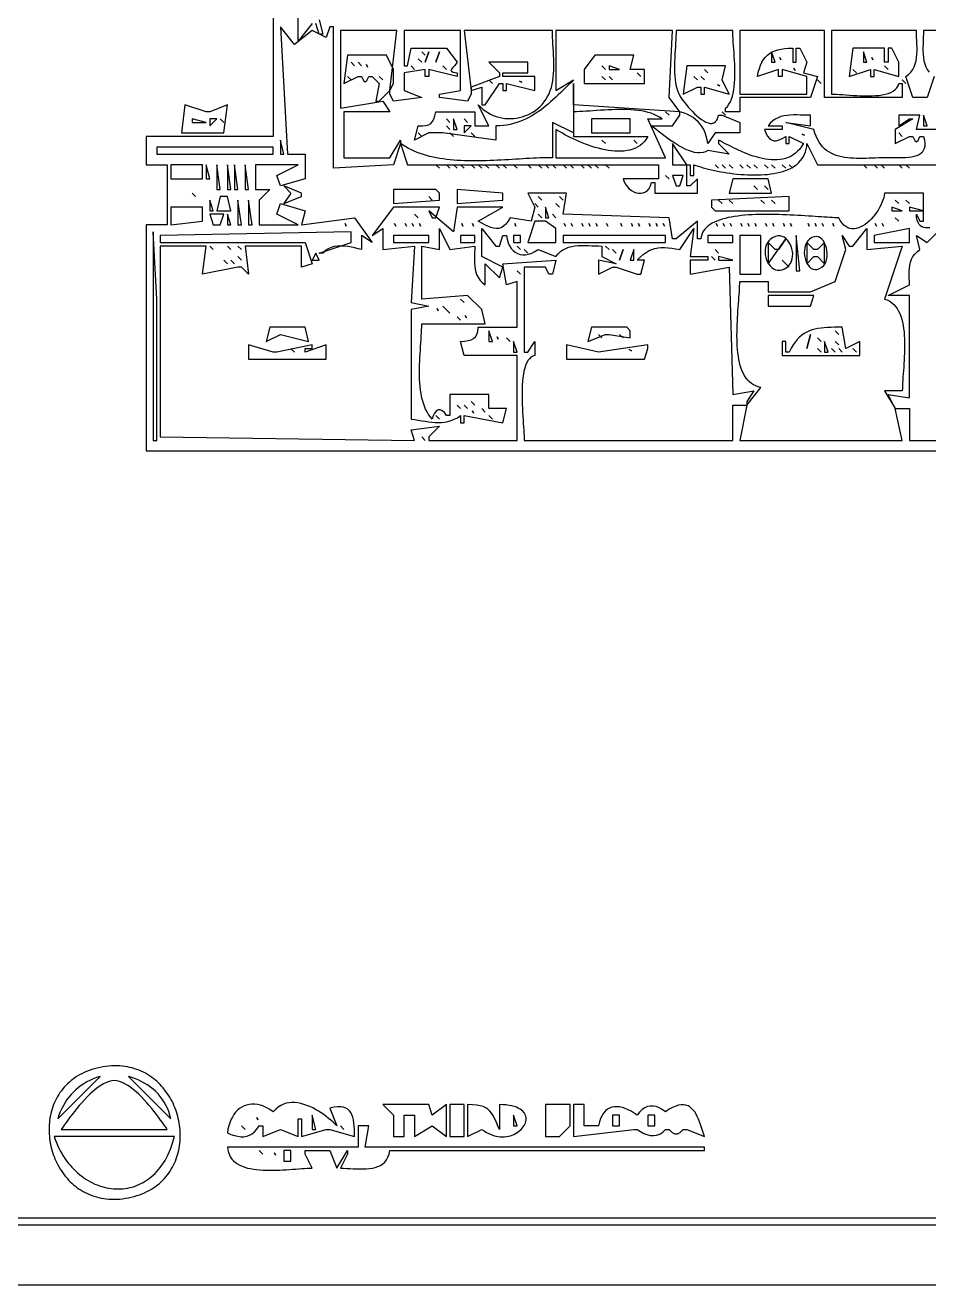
# Model space of a CAD drawing. Extents: x 0 to 1224, y 0 to 792.
# Drawn here: x 247.8 to 503.5, y 0 to 356.5 of the extents above; entities that cross this region are included whole.
import ezdxf

# ---------------------------------------------------------------- set-up
doc = ezdxf.new("R2010")
doc.units = 0
for name, color, linetype in [('C253', 253, 'CONTINUOUS'), ('C43', 43, 'CONTINUOUS'), ('C7', 7, 'CONTINUOUS')]:
    doc.layers.add(name, color=color, linetype=linetype)

msp = doc.modelspace()

# ---------------------------------------------------------------- linework, layer by layer
at = {"layer": 'C253'}
for points in [[(305, 43), (306.0245, 42.584), (307.0009, 42.2564), (307.9316, 42.0275), (308.8187, 41.9077), (309.6646, 41.9075), (310.4714, 42.0372), (311.2415, 42.3073), (311.9772, 42.7282), (312.6806, 43.3103), (313.3541, 44.0641), (314, 45), (315, 45), (315, 42), (320, 44), (325, 42), (325, 47), (326, 47), (326, 42), (333, 44), (334, 44), (341, 42), (340.99, 43.0209), (340.9618, 44.004), (340.9071, 44.9425), (340.8175, 45.8295), (340.6849, 46.6584), (340.5008, 47.4223), (340.2569, 48.1145), (339.9449, 48.7282), (339.5565, 49.2567), (339.0834, 49.6931), (338.5173, 50.0307), (337.8498, 50.2628), (337.0726, 50.3825), (336.1775, 50.3831), (335.156, 50.2579), (334, 50), (336, 45), (335.4816, 45.5044), (334.9163, 46.0258), (334.3078, 46.5579), (333.6597, 47.0944), (332.9757, 47.629), (332.2594, 48.1552), (331.5145, 48.6668), (330.7446, 49.1575), (329.9533, 49.6209), (329.1443, 50.0508), (328.3212, 50.4407), (327.4877, 50.7844), (326.6475, 51.0755), (325.8041, 51.3078), (324.9612, 51.4748), (324.1225, 51.5703), (323.2916, 51.5879), (322.4721, 51.5214), (321.6678, 51.3643), (320.8821, 51.1104), (320.1189, 50.7534), (319.3817, 50.2868), (318.6742, 49.7044), (318, 49), (317.0573, 49.6124), (316.1349, 50.118), (315.2347, 50.5193), (314.3585, 50.8191), (313.5082, 51.02), (312.6859, 51.1248), (311.8934, 51.1362), (311.1325, 51.0569), (310.4054, 50.8895), (309.7137, 50.6369), (309.0596, 50.3016), (308.4448, 49.8864), (307.8713, 49.394), (307.341, 48.8272), (306.8559, 48.1885), (306.4178, 47.4807), (306.0286, 46.7065), (305.6903, 45.8686), (305.4049, 44.9698), (305.1741, 44.0127), (305, 43)], [(349, 51), (352, 48), (352, 42), (355, 42), (355, 48), (358, 48), (358, 42), (363, 45), (367, 42), (367, 51), (363, 48), (362, 51), (349, 51)], [(368, 51), (368, 42), (372, 42), (372, 51), (368, 51)], [(373, 51), (373, 42), (377, 44), (377.6618, 43.5319), (378.3236, 43.128), (378.9835, 42.7858), (379.6396, 42.5028), (380.2903, 42.2765), (380.9336, 42.1044), (381.5678, 41.9839), (382.1911, 41.9127), (382.8015, 41.8881), (383.3973, 41.9077), (383.9768, 41.9689), (384.5379, 42.0693), (385.0791, 42.2065), (385.5984, 42.3777), (386.094, 42.5807), (386.5641, 42.8128), (387.0069, 43.0716), (387.4205, 43.3546), (387.8032, 43.6592), (388.1532, 43.983), (388.4685, 44.3234), (388.7475, 44.678), (388.9882, 45.0443), (389.189, 45.4197), (389.3478, 45.8018), (389.4631, 46.1881), (389.5328, 46.576), (389.5552, 46.9631), (389.5286, 47.3468), (389.451, 47.7246), (389.3206, 48.0941), (389.1357, 48.4528), (388.8944, 48.7981), (388.595, 49.1276), (388.2355, 49.4387), (387.8142, 49.7289), (387.3292, 49.9958), (386.7788, 50.2369), (386.1611, 50.4495), (385.4743, 50.6313), (384.7166, 50.7798), (383.8862, 50.8924), (382.9813, 50.9666), (382, 51), (382, 44), (381.4926, 45.1552), (381.0373, 46.1869), (380.6114, 47.1007), (380.1924, 47.9022), (379.7577, 48.5972), (379.2846, 49.1912), (378.7505, 49.69), (378.1329, 50.0992), (377.4091, 50.4246), (376.5565, 50.6716), (375.5525, 50.8461), (374.3745, 50.9536), (373, 51)], [(395, 51), (395, 42), (399, 42), (402, 45), (402, 51), (395, 51)], [(403, 51), (403, 42), (420, 44), (421, 44), (421.9027, 43.3757), (422.8181, 42.8683), (423.7392, 42.4947), (424.6592, 42.2715), (425.571, 42.2156), (426.468, 42.3438), (427.343, 42.6727), (428.1893, 43.2191), (429, 44), (430, 44), (430.864, 43.1298), (431.632, 42.6947), (432.3679, 42.6947), (433.1359, 43.1298), (434, 44), (435, 44), (440, 42), (439.7355, 42.8541), (439.47, 43.7047), (439.1997, 44.5442), (438.9204, 45.3649), (438.6284, 46.1591), (438.3196, 46.9191), (437.9902, 47.6372), (437.6361, 48.3058), (437.2534, 48.9172), (436.8383, 49.4638), (436.3867, 49.9378), (435.8948, 50.3315), (435.3585, 50.6374), (434.7739, 50.8478), (434.1372, 50.9549), (433.4443, 50.9511), (432.6914, 50.8287), (431.8744, 50.5801), (430.9894, 50.1975), (430.0326, 49.6734), (429, 49), (428.0911, 49.6211), (427.2005, 50.0985), (426.3302, 50.426), (425.4826, 50.5974), (424.6599, 50.6064), (423.8644, 50.447), (423.0984, 50.1128), (422.3642, 49.5977), (421.6639, 48.8955), (421, 48), (420.133, 48.5891), (419.2751, 49.1031), (418.4297, 49.5379), (417.6008, 49.8894), (416.7919, 50.1535), (416.0068, 50.3259), (415.2491, 50.4027), (414.5227, 50.3796), (413.8312, 50.2526), (413.1782, 50.0175), (412.5676, 49.6702), (412.003, 49.2067), (411.4881, 48.6227), (411.0266, 47.9141), (410.6223, 47.0769), (410.2789, 46.1069), (410, 45), (406, 45), (406, 51), (403, 51)]]:
    msp.add_lwpolyline(points, dxfattribs=at)
at = {"layer": 'C43'}
msp.add_lwpolyline([(269, 61.520832), (268.1783, 61.3383), (267.3824, 61.1306), (266.612, 60.8983), (265.867, 60.6422), (265.1473, 60.3629), (264.4526, 60.0612), (263.7829, 59.7377), (263.138, 59.3932), (262.5178, 59.0282), (261.922, 58.6436), (261.3506, 58.24), (260.8034, 57.8181), (260.2803, 57.3786), (259.781, 56.9222), (259.3056, 56.4496), (258.8537, 55.9614), (258.4253, 55.4585), (258.0201, 54.9414), (257.6382, 54.4109), (257.2792, 53.8676), (256.9432, 53.3123), (256.6298, 52.7456), (256.339, 52.1683), (256.0706, 51.581), (255.8245, 50.9844), (255.6005, 50.3793), (255.3984, 49.7663), (255.2182, 49.1461), (255.0596, 48.5194), (254.9226, 47.8869), (254.8069, 47.2493), (254.7125, 46.6073), (254.6391, 45.9615), (254.5867, 45.3128), (254.555, 44.6617), (254.544, 44.009), (254.5535, 43.3553), (254.5832, 42.7014), (254.6332, 42.048), (254.7032, 41.3956), (254.793, 40.7452), (254.9026, 40.0972), (255.0318, 39.4525), (255.1804, 38.8117), (255.3484, 38.1755), (255.5354, 37.5446), (255.7414, 36.9198), (255.9663, 36.3016), (256.2099, 35.6908), (256.472, 35.0881), (256.7525, 34.4942), (257.0512, 33.9097), (257.3681, 33.3354), (257.7028, 32.772), (258.0554, 32.2201), (258.4256, 31.6805), (258.8134, 31.1538), (259.2184, 30.6408), (259.6407, 30.1421), (260.0801, 29.6584), (260.5363, 29.1904), (261.0093, 28.7389), (261.4989, 28.3044), (262.0049, 27.8878), (262.5273, 27.4897), (263.0658, 27.1107), (263.6203, 26.7517), (264.1907, 26.4132), (264.7768, 26.096), (265.3785, 25.8007), (265.9955, 25.5282), (266.6279, 25.2789), (267.2753, 25.0538), (267.9377, 24.8533), (268.615, 24.6784), (269.3069, 24.5295), (270.0133, 24.4075), (270.7341, 24.313), (271.4691, 24.2467), (272.2182, 24.2093), (272.9812, 24.2015), (273.758, 24.2241), (274.5484, 24.2776), (275.3523, 24.3628), (276.1695, 24.4804), (277, 24.6311), (277.8223, 24.8107), (278.6193, 25.0152), (279.3911, 25.2438), (280.1379, 25.4959), (280.8597, 25.7707), (281.5567, 26.0676), (282.2291, 26.386), (282.8771, 26.7251), (283.5006, 27.0843), (284.1, 27.4628), (284.6754, 27.8601), (285.2268, 28.2755), (285.7544, 28.7082), (286.2585, 29.1577), (286.739, 29.6231), (287.1962, 30.1039), (287.6303, 30.5994), (288.0413, 31.1089), (288.4293, 31.6317), (288.7947, 32.1672), (289.1374, 32.7147), (289.4577, 33.2734), (289.7556, 33.8428), (290.0314, 34.4222), (290.2851, 35.0108), (290.5169, 35.608), (290.727, 36.2132), (290.9155, 36.8256), (291.0826, 37.4446), (291.2283, 38.0695), (291.3529, 38.6996), (291.4564, 39.3343), (291.539, 39.9729), (291.601, 40.6147), (291.6423, 41.259), (291.6632, 41.9052), (291.6638, 42.5525), (291.6442, 43.2004), (291.6046, 43.8481), (291.5452, 44.495), (291.466, 45.1404), (291.3673, 45.7835), (291.2491, 46.4238), (291.1116, 47.0606), (290.955, 47.6931), (290.7794, 48.3208), (290.5849, 48.9429), (290.3717, 49.5588), (290.1399, 50.1677), (289.8898, 50.7691), (289.6213, 51.3622), (289.3347, 51.9464), (289.0301, 52.5209), (288.7077, 53.0852), (288.3675, 53.6385), (288.0098, 54.1802), (287.6347, 54.7096), (287.2423, 55.226), (286.8328, 55.7287), (286.4063, 56.2171), (285.963, 56.6905), (285.503, 57.1482), (285.0264, 57.5895), (284.5335, 58.0138), (284.0242, 58.4205), (283.4989, 58.8087), (282.9576, 59.1779), (282.4005, 59.5273), (281.8276, 59.8564), (281.2393, 60.1643), (280.6355, 60.4505), (280.0165, 60.7143), (279.3824, 60.955), (278.7334, 61.1719), (278.0695, 61.3643), (277.391, 61.5316), (276.6979, 61.6732), (275.9904, 61.7882), (275.2687, 61.8761), (274.533, 61.9361), (273.7832, 61.9677), (273.0197, 61.9701), (272.2425, 61.9426), (271.4518, 61.8846), (270.6477, 61.7954), (269.8303, 61.6744), (269, 61.5208)], dxfattribs=at)
at = {"layer": 'C7'}
for points in [[(0, 792), (0, 0), (1224, 0), (1224, 792), (0, 792)], [(35, 775), (35, 17), (1207, 17), (1207, 775), (35, 775)], [(37, 773), (37, 19), (1205, 19), (1205, 773), (37, 773)], [(318, 359), (318, 325), (282, 325), (282, 317), (288, 317), (288, 300), (282, 300), (282, 236), (572, 236)], [(329, 357), (325, 352), (325, 359)], [(331, 358), (332, 354), (331, 354), (330, 357)], [(320, 356), (322, 320), (327, 320), (327, 313), (320, 311), (319, 314), (325, 317), (313, 317), (313, 310), (317, 310), (314, 307), (314, 300), (325, 300), (319, 303), (320, 306), (327, 304), (326, 300), (341, 302), (346, 295), (343, 297), (343, 293), (342.0605, 293.2243), (341.0932, 293.4473), (340.1077, 293.6526), (339.1136, 293.8238), (338.1204, 293.9445), (337.1378, 293.9983), (336.1753, 293.9689), (335.2425, 293.8398), (334.349, 293.5948), (333.5043, 293.2174), (332.7181, 292.6912), (332, 292), (331, 292), (340, 295), (340, 298), (286, 297), (286, 295), (327, 295), (329, 289), (326, 288), (326, 294), (310, 294), (311, 286), (309, 288), (308, 288), (298, 286), (299, 294), (286, 294), (286, 240), (358, 239), (357, 242), (365, 243), (362, 240), (362, 239), (387, 239), (387, 263), (372, 263), (371, 267), (372.1485, 267.1052), (373.139, 267.2509), (373.9756, 267.4733), (374.6627, 267.8084), (375.2044, 268.2925), (375.605, 268.9616), (375.8688, 269.8521), (376, 271), (387, 271), (387, 284), (384, 283), (383, 289), (398, 290), (397, 286), (396, 286), (395, 288), (390, 288), (389, 288), (389, 264), (390, 264), (392, 267), (392, 263), (391.4271, 262.809), (390.9146, 262.5002), (390.4595, 262.0814), (390.0587, 261.5606), (389.7094, 260.9457), (389.4084, 260.2446), (389.1529, 259.4651), (388.9399, 258.6153), (388.7663, 257.7029), (388.6292, 256.7359), (388.5256, 255.7222), (388.4525, 254.6697), (388.4069, 253.5862), (388.3859, 252.4798), (388.3865, 251.3583), (388.4057, 250.2296), (388.4404, 249.1015), (388.4878, 247.9821), (388.5449, 246.8792), (388.6086, 245.8007), (388.6759, 244.7545), (388.744, 243.7486), (388.8098, 242.7907), (388.8703, 241.8889), (388.9225, 241.051), (388.9636, 240.285), (388.9904, 239.5986), (389, 239), (448, 239), (448, 249), (452, 249), (450, 239), (496, 239), (494, 248), (498, 248), (498, 239), (570, 239)], [(505, 342), (503, 336), (499, 336), (497, 342), (497.7741, 342.5858), (498.4148, 343.2432), (498.934, 343.9648), (499.3435, 344.7435), (499.6551, 345.5719), (499.8808, 346.4429), (500.0323, 347.3492), (500.1216, 348.2835), (500.1605, 349.2385), (500.1609, 350.2072), (500.1346, 351.1821), (500.0935, 352.1561), (500.0494, 353.1219), (500.0143, 354.0723), (500, 355), (476, 355), (476, 337), (476.6584, 336.9874), (477.4028, 336.9529), (478.2229, 336.9015), (479.1088, 336.8382), (480.0503, 336.768), (481.0373, 336.6959), (482.0598, 336.6267), (483.1075, 336.5657), (484.1705, 336.5176), (485.2387, 336.4874), (486.3019, 336.4803), (487.3501, 336.5011), (488.3731, 336.5549), (489.3609, 336.6465), (490.3034, 336.7811), (491.1904, 336.9635), (492.0119, 337.1989), (492.7578, 337.492), (493.418, 337.848), (493.9825, 338.2718), (494.441, 338.7684), (494.7835, 339.3428), (495, 340), (496, 340), (496, 336), (474, 336), (474, 355), (450, 355), (450, 337), (469, 337), (469, 342), (462, 344), (462, 342), (461, 342), (461, 344), (455, 342), (455.248, 343.182), (455.5428, 344.2495), (455.8876, 345.2076), (456.2852, 346.0613), (456.7386, 346.8156), (457.2509, 347.4755), (457.8249, 348.0462), (458.4637, 348.5326), (459.1703, 348.9397), (459.9477, 349.2726), (460.7987, 349.5363), (461.7265, 349.7359), (462.734, 349.8763), (463.8241, 349.9627), (465, 350), (465, 346), (466, 346), (466, 350), (467, 350), (469, 346), (468, 343), (472, 342), (470, 336), (450, 336), (450, 332), (446, 332), (446, 333), (446.5099, 333.5203), (446.9539, 334.1258), (447.3358, 334.8094), (447.6598, 335.5643), (447.9295, 336.3836), (448.1491, 337.2603), (448.3224, 338.1876), (448.4534, 339.1586), (448.546, 340.1663), (448.6041, 341.2039), (448.6316, 342.2645), (448.6326, 343.3411), (448.6108, 344.4268), (448.5703, 345.5148), (448.5151, 346.5982), (448.4489, 347.67), (448.3758, 348.7233), (448.2997, 349.7513), (448.2245, 350.747), (448.1541, 351.7035), (448.0926, 352.614), (448.0437, 353.4715), (448.0116, 354.2691), (448, 355), (432, 355), (431.9878, 354.1675), (431.9545, 353.2865), (431.905, 352.363), (431.8443, 351.4031), (431.7771, 350.4127), (431.7084, 349.3979), (431.6432, 348.3648), (431.5862, 347.3192), (431.5425, 346.2673), (431.5168, 345.2151), (431.5141, 344.1686), (431.5394, 343.1338), (431.5974, 342.1167), (431.6931, 341.1234), (431.8314, 340.1599), (432.0172, 339.2322), (432.2554, 338.3463), (432.5509, 337.5083), (432.9085, 336.7242), (433.3333, 336), (433.6291, 335.5723), (433.9944, 335.077), (434.4215, 334.5278), (434.9028, 333.9383), (435.4307, 333.3221), (435.9975, 332.6931), (436.5957, 332.0647), (437.2177, 331.4508), (437.8558, 330.8649), (438.5024, 330.3208), (439.1499, 329.8321), (439.7907, 329.4124), (440.4172, 329.0756), (441.0217, 328.8351), (441.5967, 328.7047), (442.1346, 328.6981), (442.6277, 328.8289), (443.0683, 329.1109), (443.449, 329.5575), (443.7621, 330.1827), (444, 331), (445, 331), (450, 329), (450, 326), (443, 326), (441, 323), (440.7944, 324.0949), (440.5267, 325.1151), (440.195, 326.0626), (439.7978, 326.9394), (439.3334, 327.7478), (438.8001, 328.4898), (438.1963, 329.1674), (437.5204, 329.7829), (436.7706, 330.3382), (435.9453, 330.8354), (435.0429, 331.2767), (434.0616, 331.6642), (433, 332), (430, 336), (431, 355), (398, 355), (398, 338), (403, 341), (402.2611, 340.2887), (401.5293, 339.578), (400.8028, 338.8701), (400.0803, 338.1669), (399.3601, 337.4705), (398.6407, 336.7829), (397.9206, 336.1061), (397.1982, 335.4423), (396.472, 334.7934), (395.7405, 334.1616), (395.0022, 333.5487), (394.2554, 332.957), (393.4987, 332.3883), (392.7305, 331.8449), (391.9493, 331.3286), (391.1535, 330.8416), (390.3416, 330.386), (389.5121, 329.9636), (388.6635, 329.5766), (387.7941, 329.2271), (386.9026, 328.917), (385.9872, 328.6485), (385.0465, 328.4235), (384.079, 328.2441), (383.0831, 328.1123), (382.0572, 328.0303), (381, 328), (381, 324), (366, 326), (365, 326), (363, 326), (362, 326), (358, 324), (359, 328), (360.1786, 327.9925), (361.1498, 328.088), (361.9381, 328.3075), (362.5682, 328.672), (363.0648, 329.2025), (363.4525, 329.92), (363.756, 330.8455), (364, 332), (375, 332), (375, 328), (379, 328), (376, 334), (376.6304, 333.3505), (377.2956, 332.7605), (377.9923, 332.2296), (378.7172, 331.7574), (379.4669, 331.3436), (380.2383, 330.9878), (381.0281, 330.6897), (381.8329, 330.4489), (382.6494, 330.265), (383.4745, 330.1377), (384.3047, 330.0667), (385.1369, 330.0516), (385.9677, 330.0919), (386.7939, 330.1875), (387.6122, 330.3379), (388.4192, 330.5427), (389.2117, 330.8016), (389.9865, 331.1143), (390.7402, 331.4804), (391.4696, 331.8996), (392.1713, 332.3714), (392.8421, 332.8955), (393.4787, 333.4717), (394.0779, 334.0994), (394.6363, 334.7784), (395.1506, 335.5083), (395.6176, 336.2888), (396.034, 337.1194), (396.3966, 338), (396.6853, 338.8843), (396.9167, 339.8064), (397.0958, 340.7615), (397.2277, 341.745), (397.3177, 342.7522), (397.3709, 343.7786), (397.3924, 344.8194), (397.3874, 345.8699), (397.3611, 346.9257), (397.3185, 347.982), (397.2649, 349.0341), (397.2054, 350.0774), (397.1452, 351.1074), (397.0894, 352.1192), (397.0431, 353.1084), (397.0116, 354.0702), (397, 355), (372, 355), (374, 338), (374, 337), (373, 335), (365, 336), (365, 337), (371, 338), (371, 355), (355, 355), (355, 345), (356, 345), (357, 350), (367, 350), (370, 346), (369.3982, 345.1373), (368.845, 344.5017), (368.4316, 344.0437), (368.2492, 343.714), (368.389, 343.4631), (368.9422, 343.2415), (370, 343), (370, 342), (362, 344), (362, 342), (361, 342), (361, 344), (355, 343), (355, 338), (360, 336), (352, 335), (351, 337), (351, 338), (353, 355), (337, 355), (337, 333), (349, 335), (351, 332), (338, 332), (338, 319), (351, 319), (354, 324), (354, 323), (352, 317), (335, 316), (335, 356), (334, 356), (333, 353), (329, 355), (324, 351), (320, 356)], [(526, 355), (502, 355), (501.9856, 354.0723), (501.9505, 353.1219), (501.9064, 352.1561), (501.8653, 351.1821), (501.839, 350.2072), (501.8394, 349.2385), (501.8783, 348.2834), (501.9676, 347.3492), (502.1191, 346.4429), (502.3448, 345.5719), (502.6564, 344.7435), (503.0659, 343.9648), (503.585, 343.2432)], [(482, 350), (481, 342), (487, 344), (487, 342), (488, 342), (488, 344), (495, 342), (495, 346), (493, 350), (492, 350), (492, 346), (491, 346), (491, 350), (482, 350)], [(339, 348), (338, 340), (342, 342), (343, 342), (343.5339, 340.8485), (344, 340.4647), (344.466, 340.8485), (345, 342), (346, 342), (348, 340), (347, 335), (348, 335), (351, 338), (352, 340), (352, 344), (350, 348), (339, 348)], [(340, 346), (341, 345), (340, 346)], [(342, 346), (343, 345), (342, 346)], [(359, 347), (360, 346), (359, 347)], [(360, 349), (361, 348), (360, 349)], [(362, 349), (361, 346), (362, 349)], [(365, 349), (364, 346), (365, 349)], [(379, 346), (382, 343), (382, 342), (374, 339), (374, 338), (377, 339), (377, 334), (378, 334), (382, 340), (383, 340), (383, 338), (384, 338), (384, 340), (392, 338), (392, 342), (383, 342), (383, 343), (390, 343), (390, 346), (379, 346)], [(409, 348), (406, 344), (406, 340), (423, 340), (423, 344), (419, 344), (420, 348), (409, 348)], [(459, 349), (459, 346), (460, 346), (459, 349)], [(461.333344, 347.333344), (461.666656, 346.666656), (461.333344, 347.333344)], [(485, 349), (485, 346), (486, 346), (485, 349)], [(487.333344, 347.333344), (487.666656, 346.666656), (487.333344, 347.333344)], [(344.333344, 345.333344), (344.666656, 344.666656), (344.333344, 345.333344)], [(357, 345), (358, 344), (357, 345)], [(366, 345), (367, 344), (366, 345)], [(411, 345), (412, 344), (411, 345)], [(413, 345), (413, 344), (416, 344), (413, 345)], [(421, 343), (422, 342), (421, 343)], [(435, 345), (434, 337), (438, 339), (439, 339), (439, 337), (440, 337), (440, 339), (447, 337), (445, 341), (446, 345), (435, 345)], [(440, 344), (441, 343), (440, 344)], [(465.333344, 344.333344), (465.666656, 343.666656), (465.333344, 344.333344)], [(482, 344), (483, 343), (482, 344)], [(491, 345), (492, 344), (491, 345)], [(339, 342), (340, 341), (339, 342)], [(348, 342), (349, 341), (348, 342)], [(403, 340), (403, 326), (397, 329), (397, 319), (396.127, 318.9945), (395.2363, 318.979), (394.3289, 318.9543), (393.4058, 318.9215), (392.4678, 318.8815), (391.5161, 318.8355), (390.5515, 318.7843), (389.5751, 318.729), (388.5877, 318.6706), (387.5905, 318.6102), (386.5842, 318.5486), (385.5701, 318.487), (384.5489, 318.4263), (383.5217, 318.3675), (382.4894, 318.3117), (381.4531, 318.2598), (380.4136, 318.2129), (379.3721, 318.172), (378.3293, 318.138), (377.2864, 318.112), (376.2443, 318.095), (375.2039, 318.088), (374.1663, 318.092), (373.1324, 318.1079), (372.1031, 318.1369), (371.0795, 318.1799), (370.0625, 318.238), (369.0532, 318.3121), (368.0524, 318.4032), (367.0611, 318.5123), (366.0804, 318.6405), (365.1112, 318.7888), (364.1544, 318.9582), (363.2111, 319.1496), (362.2822, 319.3641), (361.3687, 319.6027), (360.4715, 319.8663), (359.5917, 320.1561), (358.7301, 320.473), (357.8879, 320.818), (357.0659, 321.1921), (356.2651, 321.5964), (355.4866, 322.0317), (354.7312, 322.4993), (354, 323), (356, 317), (427, 317), (427, 313), (417, 313), (417.2919, 312.1971), (417.6891, 311.4616), (418.1753, 310.8022), (418.7341, 310.2277), (419.3491, 309.7467), (420.0041, 309.3679), (420.6827, 309.1002), (421.3685, 308.9521), (422.0452, 308.9325), (422.6965, 309.05), (423.3061, 309.3134), (423.8575, 309.7314), (424.3346, 310.3126), (424.7208, 311.0659), (425, 312), (426, 312), (426, 309), (438, 309), (438, 313), (436, 311), (435, 311), (435, 317), (436, 317), (436, 314), (437, 314), (437, 317), (437.6015, 316.7885), (438.2457, 316.5772), (438.9298, 316.3671), (439.6514, 316.1595), (440.4076, 315.9555), (441.1959, 315.7562), (442.0137, 315.5628), (442.8584, 315.3764), (443.7273, 315.1982), (444.6178, 315.0293), (445.5273, 314.8708), (446.4531, 314.724), (447.3927, 314.5899), (448.3433, 314.4696), (449.3024, 314.3644), (450.2674, 314.2754), (451.2356, 314.2037), (452.2043, 314.1505), (453.1711, 314.1169), (454.1332, 314.104), (455.088, 314.1131), (456.0329, 314.1452), (456.9653, 314.2014), (457.8825, 314.2831), (458.7819, 314.3912), (459.6609, 314.5269), (460.5169, 314.6914), (461.3473, 314.8859), (462.1493, 315.1114), (462.9204, 315.3691), (463.658, 315.6601), (464.3594, 315.9857), (465.0221, 316.3469), (465.6433, 316.7448), (466.2204, 317.1808), (466.751, 317.6558), (467.2322, 318.171), (467.6615, 318.7276), (468.0362, 319.3267), (468.3538, 319.9694), (468.6116, 320.657), (468.807, 321.3905), (468.9373, 322.1711), (469, 323), (472, 317), (506, 317)], [(379, 341), (380, 340), (379, 341)], [(387.666656, 340.666656), (388.333344, 340.333344), (387.666656, 340.666656)], [(508, 327), (500, 327), (501, 331), (495, 331), (495, 328), (498, 330), (499, 330), (494, 327), (494, 323), (498, 325), (499, 325), (499.5339, 323.8485), (500, 323.4647), (500.466, 323.8485), (501, 325), (502, 325), (502.2501, 323.9666), (502.3595, 323.057), (502.3379, 322.2632), (502.1949, 321.5775), (501.9399, 320.9922), (501.5827, 320.4996), (501.1328, 320.0919), (500.5998, 319.7612), (499.9934, 319.5), (499.3231, 319.3005), (498.5985, 319.1548), (497.8292, 319.0553), (497.0249, 318.9941), (496.1951, 318.9637), (495.3494, 318.9561), (494.4974, 318.9637), (493.6488, 318.9787), (492.8131, 318.9934), (492, 319), (491.122, 318.9924), (490.2343, 318.9722), (489.3393, 318.9432), (488.4391, 318.9088), (487.5361, 318.8729), (486.6326, 318.8389), (485.7309, 318.8106), (484.8332, 318.7916), (483.942, 318.7855), (483.0594, 318.7961), (482.1879, 318.8268), (481.3296, 318.8815), (480.4869, 318.9637), (479.6621, 319.0771), (478.8574, 319.2254), (478.0753, 319.4121), (477.3179, 319.6409), (476.5877, 319.9155), (475.8868, 320.2395), (475.2176, 320.6166), (474.5823, 321.0504), (473.9834, 321.5446), (473.423, 322.1027), (472.9036, 322.7285), (472.4273, 323.4256), (471.9965, 324.1977), (471.6135, 325.0483), (471.2805, 325.9812), (471, 327), (463, 329), (470, 328), (470, 331), (469.0367, 331.0123), (468.0722, 331.0409), (467.1109, 331.0729), (466.1572, 331.0956), (465.2154, 331.0962), (464.29, 331.0619), (463.3852, 330.98), (462.5056, 330.8376), (461.6554, 330.6221), (460.839, 330.3207), (460.061, 329.9205), (459.3255, 329.4088), (458.637, 328.7729), (458, 328), (462, 328), (462, 327), (457, 327), (457.4128, 325.927), (457.8742, 325.0758), (458.3906, 324.4426), (458.9682, 324.0234), (459.6136, 323.8142), (460.333, 323.8112), (461.133, 324.0105), (462.0198, 324.408), (463, 325), (463, 323), (464, 323), (464, 325), (468, 323), (467.5012, 322.1815), (466.9605, 321.4536), (466.3804, 320.8125), (465.7634, 320.2548), (465.1122, 319.7768), (464.4293, 319.375), (463.7173, 319.0459), (462.9787, 318.7858), (462.2163, 318.5913), (461.4324, 318.4587), (460.6298, 318.3844), (459.811, 318.365), (458.9785, 318.3969), (458.135, 318.4764), (457.283, 318.6), (456.4251, 318.7643), (455.5638, 318.9655), (454.7019, 319.2001), (453.8417, 319.4646), (452.986, 319.7555), (452.1373, 320.069), (451.2981, 320.4018), (450.4711, 320.7501), (449.6588, 321.1106), (448.8638, 321.4794), (448.0887, 321.8533), (447.3361, 322.2284), (446.6085, 322.6014), (445.9085, 322.9686), (445.2387, 323.3265), (444.6016, 323.6714), (444, 324), (444, 323), (447, 320), (441, 321), (440.325, 320.6442), (439.6024, 320.426), (438.8378, 320.3348), (438.0372, 320.36), (437.2061, 320.4912), (436.3504, 320.7177), (435.4758, 321.0291), (434.588, 321.4147), (433.6928, 321.8642), (432.796, 322.3668), (431.9032, 322.912), (431.0203, 323.4894), (430.1529, 324.0884), (429.3068, 324.6984), (428.4878, 325.3089), (427.7016, 325.9094), (426.954, 326.4893), (426.2507, 327.038), (425.5974, 327.5451), (425, 328), (431, 328), (433, 331), (433, 332), (403, 334), (403, 340)], [(411, 342), (412, 341), (411, 342)], [(413, 342), (414, 341), (413, 342)], [(437, 342), (438, 341), (437, 342)], [(439, 342), (440, 341), (439, 342)], [(443.666656, 339.666656), (444.333344, 339.333344), (443.666656, 339.666656)], [(472, 341), (473, 340), (472, 341)], [(496, 341), (497, 340), (496, 341)], [(293, 334), (292, 326), (304, 326), (305, 334), (300, 332), (299, 332), (293, 334)], [(403, 332), (403, 325), (424, 325), (423.5326, 324.2535), (423.0113, 323.5896), (422.4391, 323.0049), (421.8195, 322.4966), (421.1558, 322.0613), (420.4511, 321.6961), (419.7088, 321.3979), (418.9322, 321.1635), (418.1247, 320.9899), (417.2894, 320.874), (416.4296, 320.8126), (415.5488, 320.8027), (414.6501, 320.8412), (413.7368, 320.9249), (412.8123, 321.0508), (411.8799, 321.2158), (410.9427, 321.4168), (410.0042, 321.6507), (409.0676, 321.9144), (408.1362, 322.2048), (407.2133, 322.5188), (406.3022, 322.8532), (405.4062, 323.2051), (404.5285, 323.5713), (403.6726, 323.9487), (402.8416, 324.3342), (402.0388, 324.7248), (401.2676, 325.1172), (400.5312, 325.5085), (399.833, 325.8955), (399.1761, 326.2752), (398.564, 326.6443), (398, 327), (398, 319), (429, 319), (424, 330), (428, 330), (427.3079, 330.4738), (426.5626, 330.8911), (425.7681, 331.255), (424.9284, 331.5685), (424.0473, 331.8347), (423.1289, 332.0568), (422.177, 332.2378), (421.1957, 332.3808), (420.1889, 332.489), (419.1605, 332.5655), (418.1145, 332.6133), (417.0549, 332.6355), (415.9855, 332.6353), (414.9105, 332.6157), (413.8336, 332.5799), (412.7589, 332.5309), (411.6903, 332.4719), (410.6317, 332.4059), (409.5872, 332.3361), (408.5606, 332.2655), (407.556, 332.1973), (406.5772, 332.1345), (405.6283, 332.0803), (404.7131, 332.0377), (403.8357, 332.0099), (403, 332)], [(429, 332), (430, 331), (429, 332)], [(445, 332), (446, 331), (445, 332)], [(295, 330), (295, 329), (299, 329), (295, 330)], [(300, 330), (300, 328), (302, 330), (300, 330)], [(303, 330), (304, 329), (303, 330)], [(367, 330), (368, 329), (367, 330)], [(367, 328), (368, 327), (367, 328)], [(369, 330), (369, 327), (370, 327), (369, 330)], [(372, 330), (373, 329), (372, 330)], [(372, 328), (372, 326), (374, 328), (372, 328)], [(408, 330), (408, 326), (419, 326), (419, 330), (408, 330)], [(502, 331), (502, 328), (503, 328), (502, 331)], [(359, 326), (360, 325), (359, 326)], [(368, 326), (369, 325), (368, 326)], [(374, 326), (375, 325), (374, 326)], [(467.666656, 325.666656), (468.333344, 325.333344), (467.666656, 325.666656)], [(495, 326), (496, 325), (495, 326)], [(285, 322), (285, 320), (318, 320), (318, 322), (285, 322)], [(320, 324), (320, 320), (321, 320), (320, 324)], [(411, 324), (412, 323), (411, 324)], [(420, 324), (421, 323), (420, 324)], [(431, 323), (431, 317), (435, 317), (431, 323)], [(289, 317), (289, 313), (298, 313), (298, 317), (289, 317)], [(299, 317), (299, 313), (300, 313), (299, 317)], [(302, 317), (302, 310), (303, 310), (302, 317)], [(305, 317), (305, 310), (306, 310), (305, 317)], [(307, 317), (307, 310), (308, 310), (307, 317)], [(310, 317), (310, 310), (311, 310), (310, 317)], [(364, 317), (365, 316), (364, 317)], [(367, 317), (368, 316), (367, 317)], [(369, 317), (370, 316), (369, 317)], [(371, 317), (372, 316), (371, 317)], [(374, 317), (375, 316), (374, 317)], [(376, 317), (377, 316), (376, 317)], [(378, 317), (379, 316), (378, 317)], [(381, 317), (382, 316), (381, 317)], [(383, 317), (384, 316), (383, 317)], [(386, 317), (387, 316), (386, 317)], [(390, 317), (391, 316), (390, 317)], [(393, 317), (394, 316), (393, 317)], [(395, 317), (396, 316), (395, 317)], [(397, 317), (398, 316), (397, 317)], [(400, 317), (401, 316), (400, 317)], [(402, 317), (403, 316), (402, 317)], [(405, 317), (406, 316), (405, 317)], [(407, 317), (408, 316), (407, 317)], [(409, 317), (410, 316), (409, 317)], [(412, 317), (413, 316), (412, 317)], [(429, 314), (430, 313), (429, 314)], [(431, 314), (432, 311), (433, 311), (434, 314), (431, 314)], [(443, 317), (444, 316), (443, 317)], [(445, 317), (446, 316), (445, 317)], [(447, 317), (448, 316), (447, 317)], [(450, 317), (451, 316), (450, 317)], [(452, 317), (453, 316), (452, 317)], [(454, 317), (455, 316), (454, 317)], [(457, 317), (458, 316), (457, 317)], [(459, 317), (460, 316), (459, 317)], [(462, 317), (463, 316), (462, 317)], [(464, 317), (465, 316), (464, 317)], [(485, 317), (486, 316), (485, 317)], [(488, 317), (489, 316), (488, 317)], [(490, 317), (491, 316), (490, 317)], [(495, 317), (496, 316), (495, 317)], [(497, 317), (498, 316), (497, 317)], [(321, 311), (323, 309), (321, 306), (326, 308), (326, 309), (321, 311)], [(448, 313), (447, 309), (459, 309), (458, 313), (448, 313)], [(454, 311), (455, 310), (454, 311)], [(457, 311), (458, 310), (457, 311)], [(295, 309), (296, 308), (295, 309)], [(300, 307), (300, 304), (301, 304), (300, 307)], [(303, 308), (302, 304), (305, 304), (306, 304), (305, 308), (303, 308)], [(308, 307), (308, 300), (309, 300), (308, 307)], [(311, 307), (311, 300), (312, 300), (311, 307)], [(390, 309), (392, 305), (391, 301), (385, 302), (384.3908, 300.9608), (383.771, 300.1584), (383.1361, 299.5738), (382.4814, 299.1881), (381.8027, 298.9825), (381.0953, 298.938), (380.3549, 299.0359), (379.5769, 299.2573), (378.7569, 299.5832), (377.8904, 299.9949), (376.9729, 300.4734), (376, 301), (383, 305), (370, 305), (369, 298), (362, 304), (363, 302), (364, 302), (365, 305), (352, 305), (346, 297), (349, 299), (349, 293), (358, 294), (357, 278), (362, 277), (357, 276), (357, 245), (358.0197, 244.8704), (359.0184, 244.7231), (359.9981, 244.5686), (360.9608, 244.4174), (361.9085, 244.2802), (362.8432, 244.1675), (363.7669, 244.0898), (364.6815, 244.0578), (365.5892, 244.082), (366.4918, 244.173), (367.3915, 244.3414), (368.2901, 244.5977), (369.1897, 244.9525), (370.0923, 245.4164), (371, 246), (371, 244), (372, 244), (372, 246), (383, 244), (384, 248), (379, 248), (379, 252), (368, 252), (368, 246), (367, 246), (366.4017, 246.8608), (365.7973, 247.4), (365.204, 247.6376), (364.6387, 247.5935), (364.1186, 247.2878), (363.6607, 246.7403), (363.2821, 245.971), (363, 245), (362.4439, 245.645), (361.9445, 246.3381), (361.499, 247.0762), (361.1047, 247.8564), (360.7589, 248.6754), (360.459, 249.5302), (360.2022, 250.4177), (359.9858, 251.335), (359.8072, 252.2787), (359.6635, 253.2461), (359.5522, 254.2338), (359.4706, 255.2389), (359.4159, 256.2582), (359.3854, 257.2888), (359.3764, 258.3275), (359.3863, 259.3712), (359.4123, 260.417), (359.4517, 261.4616), (359.5018, 262.502), (359.56, 263.5352), (359.6236, 264.5581), (359.6897, 265.5675), (359.7558, 266.5605), (359.8192, 267.5339), (359.8771, 268.4847), (359.9268, 269.4098), (359.9656, 270.306), (359.9909, 271.1705), (360, 272), (378, 272), (377, 276), (373, 280), (360, 279), (360, 294), (365, 293), (365, 299), (368, 293), (375, 294), (374.9879, 293.031), (374.9615, 292.0626), (374.9356, 291.1002), (374.9254, 290.1493), (374.9456, 289.2152), (375.0113, 288.3035), (375.1374, 287.4194), (375.3388, 286.5684), (375.6306, 285.756), (376.0277, 284.9875), (376.5449, 284.2684), (377.1974, 283.6041), (378, 283), (378, 289), (382, 285), (383, 288), (377, 291), (377, 299), (381, 294), (382, 294), (383, 297), (384, 297), (384.2115, 295.9173), (384.5088, 294.9443), (384.887, 294.0843), (385.3414, 293.3404), (385.8669, 292.7158), (386.4587, 292.2139), (387.1121, 291.8378), (387.8221, 291.5907), (388.5839, 291.476), (389.3927, 291.4968), (390.2435, 291.6563), (391.1316, 291.9579), (392.052, 292.4047), (393, 293), (398, 291), (398.5858, 291.7741), (399.2432, 292.4148), (399.9649, 292.934), (400.7435, 293.3435), (401.572, 293.6551), (402.4429, 293.8808), (403.3492, 294.0323), (404.2835, 294.1216), (405.2386, 294.1605), (406.2072, 294.1609), (407.1821, 294.1346), (408.1561, 294.0935), (409.1219, 294.0494), (410.0723, 294.0143), (411, 294), (411, 291), (415, 289), (410, 290), (410, 286), (414, 288), (415, 288), (421, 286), (422, 286), (423, 290), (421, 290), (421.846, 290.8757), (422.6772, 291.6093), (423.5012, 292.2102), (424.3254, 292.6879), (425.1574, 293.0518), (426.0048, 293.3113), (426.8751, 293.476), (427.7758, 293.5551), (428.7145, 293.5583), (429.6987, 293.495), (430.736, 293.3745), (431.8339, 293.2063), (433, 293), (437, 299), (436, 291), (441, 291), (441, 290), (436, 290), (436, 286), (447, 288), (448, 252), (454, 253), (452, 250), (452, 249), (456, 254), (455.2413, 254.1643), (454.5387, 254.4041), (453.8901, 254.7158), (453.2935, 255.0959), (452.7471, 255.541), (452.2487, 256.0477), (451.7966, 256.6123), (451.3887, 257.2316), (451.0231, 257.902), (450.6978, 258.62), (450.4108, 259.3822), (450.1602, 260.1851), (449.944, 261.0253), (449.7604, 261.8993), (449.6072, 262.8036), (449.4826, 263.7347), (449.3845, 264.6893), (449.3112, 265.6637), (449.2605, 266.6547), (449.2305, 267.6586), (449.2192, 268.672), (449.2248, 269.6915), (449.2452, 270.7136), (449.2785, 271.7349), (449.3227, 272.7518), (449.3759, 273.7609), (449.436, 274.7587), (449.5012, 275.7418), (449.5696, 276.7067), (449.639, 277.6499), (449.7076, 278.568), (449.7734, 279.4575), (449.8345, 280.315), (449.8888, 281.1369), (449.9345, 281.9198), (449.9696, 282.6603), (449.992, 283.3548), (450, 284), (458, 284), (458, 281), (470, 281), (477, 284), (480, 293), (479, 297), (481, 294), (482, 294), (486, 299), (486, 293), (496, 294), (491, 279), (491.746, 278.7234), (492.4266, 278.3701), (493.0445, 277.9442), (493.6025, 277.4498), (494.1033, 276.8914), (494.5496, 276.273), (494.9441, 275.5989), (495.2897, 274.8733), (495.589, 274.1005), (495.8447, 273.2846), (496.0597, 272.43), (496.2366, 271.5407), (496.3783, 270.6211), (496.4873, 269.6754), (496.5665, 268.7078), (496.6186, 267.7224), (496.6463, 266.7237), (496.6524, 265.7157), (496.6397, 264.7026), (496.6107, 263.6888), (496.5684, 262.6785), (496.5153, 261.6758), (496.4544, 260.685), (496.3882, 259.7103), (496.3196, 258.756), (496.2512, 257.8262), (496.1858, 256.9252), (496.1262, 256.0572), (496.0751, 255.2265), (496.0352, 254.4372), (496.0092, 253.6936), (496, 253), (491, 253), (494, 248), (492, 252), (498, 251), (498, 280), (492, 280), (498, 283), (497.9909, 283.9897), (497.9734, 284.9631), (497.9641, 285.9165), (497.9796, 286.8463), (498.0367, 287.7488), (498.152, 288.6205), (498.3421, 289.4577), (498.6239, 290.2568), (499.0139, 291.0142), (499.5287, 291.7263), (500.1852, 292.3894), (501, 293), (500, 297), (503, 295), (507, 299)], [(352, 310), (352, 306), (365, 307), (365, 309), (364, 310), (352, 310)], [(362, 308), (363, 307), (362, 308)], [(370, 310), (370, 306), (383, 307), (383, 309), (370, 310)], [(503.8225, 299.1794), (503.1885, 299.1264), (502.5958, 299.1444), (502.0499, 299.2429), (501.5563, 299.4317), (501.1204, 299.7204), (500.7478, 300.1186), (500.444, 300.6361), (500.2144, 301.2823), (500.0646, 302.0671), (500, 303), (501, 301), (502, 301), (502, 309), (492, 309), (491, 309), (490.8974, 308.3497), (490.7348, 307.6764), (490.5158, 306.9864), (490.2441, 306.2863), (489.9235, 305.5822), (489.5577, 304.8806), (489.1503, 304.1879), (488.7051, 303.5104), (488.2259, 302.8545), (487.7162, 302.2265), (487.1799, 301.6329), (486.6206, 301.08), (486.0421, 300.5741), (485.448, 300.1216), (484.8421, 299.729), (484.2281, 299.4025), (483.6097, 299.1486), (482.9906, 298.9735), (482.3745, 298.8838), (481.7651, 298.8857), (481.1662, 298.9856), (480.5815, 299.1899), (480.0146, 299.5049), (479.4693, 299.9371), (478.9493, 300.4927), (478.4582, 301.1782), (478, 302), (477.4411, 302.0056), (476.8299, 302.0218), (476.169, 302.0475), (475.4611, 302.0816), (474.7091, 302.1232), (473.9155, 302.1711), (473.0831, 302.2243), (472.2146, 302.2818), (471.3128, 302.3425), (470.3802, 302.4053), (469.4197, 302.4692), (468.434, 302.5332), (467.4257, 302.5961), (466.3975, 302.6571), (465.3523, 302.7149), (464.2926, 302.7685), (463.2213, 302.8169), (462.1409, 302.8591), (461.0543, 302.894), (459.9641, 302.9205), (458.8731, 302.9376), (457.7839, 302.9442), (456.6993, 302.9393), (455.622, 302.9219), (454.5547, 302.8908), (453.5001, 302.8451), (452.4609, 302.7836), (451.4398, 302.7054), (450.4395, 302.6093), (449.4628, 302.4944), (448.5124, 302.3596), (447.591, 302.2037), (446.7012, 302.0259), (445.8458, 301.8249), (445.0275, 301.5999), (444.249, 301.3496), (443.5131, 301.0732), (442.8224, 300.7694), (442.1796, 300.4373), (441.5876, 300.0758), (441.0488, 299.6839), (440.5662, 299.2605), (440.1424, 298.8046), (439.78, 298.315), (439.4819, 297.7908), (439.2507, 297.231), (439.0892, 296.6344), (439, 296), (438, 296), (438, 301), (432, 296), (431, 296), (430, 302), (400, 303), (401, 309), (390, 309)], [(393, 308), (394, 307), (393, 308)], [(399, 308), (400, 307), (399, 308)], [(442, 307), (442, 305), (443, 304), (464, 304), (464, 308), (442, 307)], [(444, 307), (445, 306), (444, 307)], [(447, 307), (448, 306), (447, 307)], [(456, 307), (457, 306), (456, 307)], [(459, 307), (460, 306), (459, 307)], [(494, 307), (495, 306), (494, 307)], [(497, 307), (498, 306), (497, 307)], [(289, 305), (289, 300), (298, 301), (298, 305), (289, 305)], [(392, 306), (393, 305), (392, 306)], [(395, 305), (395, 302), (396, 302), (395, 305)], [(398, 306), (399, 305), (398, 306)], [(493, 305), (493, 304), (496, 304), (493, 305)], [(498, 305), (498, 304), (502, 304), (498, 305)], [(300, 303), (301, 300), (303, 300), (304, 303), (300, 303)], [(305, 303), (305, 300), (306, 300), (305, 303)], [(338.333344, 300.333344), (338.666656, 299.666656), (338.333344, 300.333344)], [(352.333344, 300.333344), (352.666656, 299.666656), (352.333344, 300.333344)], [(355.333344, 300.333344), (355.666656, 299.666656), (355.333344, 300.333344)], [(357.333344, 300.333344), (357.666656, 299.666656), (357.333344, 300.333344)], [(358, 303), (359, 302), (358, 303)], [(359.333344, 300.333344), (359.666656, 299.666656), (359.333344, 300.333344)], [(371.333344, 300.333344), (371.666656, 299.666656), (371.333344, 300.333344)], [(374.333344, 300.333344), (374.666656, 299.666656), (374.333344, 300.333344)], [(386.333344, 300.333344), (386.666656, 299.666656), (386.333344, 300.333344)], [(392, 301), (390, 295), (398, 295), (398, 299), (395, 301), (392, 301)], [(393, 303), (394, 302), (393, 303)], [(397, 303), (398, 302), (397, 303)], [(400.333344, 300.333344), (400.666656, 299.666656), (400.333344, 300.333344)], [(402.333344, 300.333344), (402.666656, 299.666656), (402.333344, 300.333344)], [(405.333344, 300.333344), (405.666656, 299.666656), (405.333344, 300.333344)], [(407.333344, 300.333344), (407.666656, 299.666656), (407.333344, 300.333344)], [(409.333344, 300.333344), (409.666656, 299.666656), (409.333344, 300.333344)], [(412.333344, 300.333344), (412.666656, 299.666656), (412.333344, 300.333344)], [(416.333344, 300.333344), (416.666656, 299.666656), (416.333344, 300.333344)], [(419.333344, 300.333344), (419.666656, 299.666656), (419.333344, 300.333344)], [(421.333344, 300.333344), (421.666656, 299.666656), (421.333344, 300.333344)], [(424.333344, 300.333344), (424.666656, 299.666656), (424.333344, 300.333344)], [(426.333344, 300.333344), (426.666656, 299.666656), (426.333344, 300.333344)], [(428.333344, 300.333344), (428.666656, 299.666656), (428.333344, 300.333344)], [(443.333344, 300.333344), (443.666656, 299.666656), (443.333344, 300.333344)], [(445.333344, 300.333344), (445.666656, 299.666656), (445.333344, 300.333344)], [(447.333344, 300.333344), (447.666656, 299.666656), (447.333344, 300.333344)], [(450.333344, 300.333344), (450.666656, 299.666656), (450.333344, 300.333344)], [(452.333344, 300.333344), (452.666656, 299.666656), (452.333344, 300.333344)], [(454.333344, 300.333344), (454.666656, 299.666656), (454.333344, 300.333344)], [(457.333344, 300.333344), (457.666656, 299.666656), (457.333344, 300.333344)], [(459.333344, 300.333344), (459.666656, 299.666656), (459.333344, 300.333344)], [(462.333344, 300.333344), (462.666656, 299.666656), (462.333344, 300.333344)], [(464.333344, 300.333344), (464.666656, 299.666656), (464.333344, 300.333344)], [(469.333344, 300.333344), (469.666656, 299.666656), (469.333344, 300.333344)], [(471.333344, 300.333344), (471.666656, 299.666656), (471.333344, 300.333344)], [(473.333344, 300.333344), (473.666656, 299.666656), (473.333344, 300.333344)], [(476.333344, 300.333344), (476.666656, 299.666656), (476.333344, 300.333344)], [(488.333344, 300.333344), (488.666656, 299.666656), (488.333344, 300.333344)], [(490.333344, 300.333344), (490.666656, 299.666656), (490.333344, 300.333344)], [(494, 302), (495, 301), (494, 302)], [(284, 298), (284, 239), (285, 239), (285, 279), (284, 298)], [(352, 297), (352, 295), (362, 295), (362, 297), (352, 297)], [(371, 297), (371, 295), (375, 295), (375, 297), (371, 297)], [(386, 297), (386, 295), (388, 295), (388, 297), (386, 297)], [(400, 297), (400, 295), (429, 295), (429, 297), (400, 297)], [(441, 297), (441, 295), (448, 295), (448, 297), (441, 297)], [(450, 297), (450, 286), (456, 286), (456, 297), (450, 297)], [(458.741516, 295.96759), (458.2204, 295.4722), (457.8087, 294.9071), (457.5013, 294.2854), (457.2931, 293.6206), (457.1794, 292.9259), (457.1549, 292.2149), (457.2148, 291.5009), (457.3541, 290.7972), (457.5677, 290.1173), (457.8508, 289.4745), (458.1982, 288.8823), (458.6051, 288.3539), (459.0664, 287.9027), (459.5771, 287.5423), (460.1323, 287.2858), (460.727, 287.1468), (461.3561, 287.1385), (462.0147, 287.2745), (462.6978, 287.5679), (463.4005, 288.0324)], [(463, 296), (461, 293), (460, 293), (458, 295), (458, 289), (463, 296)], [(463.4004, 288.0324), (463.9196, 288.5215), (464.3296, 289.0823), (464.6355, 289.7011), (464.8422, 290.3644), (464.9547, 291.0586), (464.978, 291.7703), (464.9172, 292.4857), (464.7771, 293.1914), (464.563, 293.8739), (464.2796, 294.5195), (463.932, 295.1147), (463.5253, 295.646), (463.0644, 296.0998), (462.5544, 296.4625), (462.0002, 296.7206), (461.4068, 296.8605), (460.7792, 296.8687), (460.1224, 296.7317), (459.4415, 296.4358), (458.7415, 295.9676)], [(466, 297), (466, 287), (467, 287), (466, 297)], [(469.726868, 295.952942), (469.2394, 295.4772), (468.8551, 294.9063), (468.5697, 294.2588), (468.3788, 293.5534), (468.2783, 292.8087), (468.264, 292.0434), (468.3316, 291.2761), (468.4769, 290.5256), (468.6956, 289.8105), (468.9836, 289.1495), (469.3366, 288.5612), (469.7504, 288.0642), (470.2207, 287.6773), (470.7434, 287.4192), (471.3142, 287.3084), (471.9289, 287.3636), (472.5833, 287.6036), (473.2731, 288.047), (473.7604, 288.5226), (474.1447, 289.0935), (474.4301, 289.741), (474.621, 290.4464), (474.7215, 291.1911), (474.7358, 291.9564), (474.6682, 292.7237), (474.523, 293.4742), (474.3042, 294.1893), (474.0162, 294.8503), (473.6632, 295.4386), (473.2495, 295.9356), (472.7791, 296.3225), (472.2564, 296.5806), (471.6856, 296.6914), (471.0709, 296.6362), (470.4165, 296.3962), (469.7268, 295.9529)], [(488, 297), (488, 295), (498, 295), (498, 299), (488, 297)], [(300, 294), (301, 293), (300, 294)], [(305, 294), (306, 293), (305, 294)], [(308, 294), (309, 293), (308, 294)], [(387, 294), (388, 293), (387, 294)], [(389, 293), (390, 292), (389, 293)], [(412, 294), (413, 293), (412, 294)], [(414, 293), (415, 292), (414, 293)], [(417, 293), (416, 290), (417, 293)], [(420, 293), (419, 290), (420, 290), (420, 293)], [(443, 293), (444, 292), (443, 293)], [(469, 295), (469, 289), (471, 291), (472, 291), (474, 289), (474, 295), (472, 293), (471, 293), (469, 295)], [(304, 290), (305, 289), (304, 290)], [(306, 290), (307, 289), (306, 290)], [(308, 291), (309, 290), (308, 291)], [(330, 292), (329, 290), (331, 290), (330, 292)], [(442, 291), (443, 290), (442, 291)], [(444, 291), (444, 290), (448, 290), (444, 291)], [(462, 290), (464, 288), (462, 290)], [(387, 287), (388, 286), (387, 287)], [(371, 279), (372, 278), (371, 279)], [(458, 280), (458, 277), (470, 277), (471, 280), (458, 280)], [(364.333344, 276.333344), (364.666656, 275.666656), (364.333344, 276.333344)], [(366, 277), (368, 275), (366, 277)], [(317, 271), (316, 267), (320, 269), (328, 267), (327, 271), (317, 271)], [(370, 274), (371, 273), (370, 274)], [(372.333344, 274.333344), (372.666656, 273.666656), (372.333344, 274.333344)], [(408, 271), (407, 267), (412, 269), (413, 269), (419, 268), (419, 270), (418, 271), (408, 271)], [(464, 264), (463, 264), (463, 267), (462, 267), (462, 263), (484, 263), (484, 267), (480, 265), (479, 271), (477.9002, 270.9991), (476.8416, 270.9925), (475.823, 270.9739), (474.8431, 270.9372), (473.9009, 270.8761), (472.9952, 270.7845), (472.1247, 270.6562), (471.2883, 270.485), (470.4848, 270.2647), (469.713, 269.9891), (468.9717, 269.652), (468.2599, 269.2473), (467.5762, 268.7687), (466.9195, 268.2101), (466.2887, 267.5653), (465.6825, 266.828), (465.0997, 265.9922), (464.5393, 265.0515), (464, 264)], [(379, 270), (379, 267), (380, 267), (379, 270)], [(381.333344, 268.333344), (381.666656, 267.666656), (381.333344, 268.333344)], [(384, 268), (385, 267), (384, 268)], [(410, 269), (411, 268), (410, 269)], [(416, 269), (417, 268), (416, 269)], [(470, 269), (469, 265), (470, 269)], [(472, 268), (473, 267), (472, 268)], [(477, 270), (478, 269), (477, 270)], [(311, 266), (311, 262), (333, 262), (333, 265), (333, 266), (327, 264), (327, 265), (329, 265), (329, 266), (319, 264), (318, 264), (311, 266)], [(323, 265), (324, 264), (323, 265)], [(386, 267), (386, 264), (387, 264), (386, 267)], [(401, 266), (401, 262), (423, 262), (424, 265), (424, 266), (410, 264), (401, 266)], [(418.666656, 264.666656), (419.333344, 264.333344), (418.666656, 264.666656)], [(472, 265), (473, 264), (472, 265)], [(474, 267), (474, 264), (475, 264), (474, 267)], [(476, 265), (477, 264), (476, 265)], [(477, 267), (478, 266), (477, 267)], [(478, 265), (479, 264), (478, 265)], [(482, 265), (483, 264), (482, 265)], [(374, 250), (375, 249), (374, 250)], [(364, 246), (365, 245), (364, 246)], [(370, 249), (371, 248), (370, 249)], [(372, 249), (373, 248), (372, 249)], [(374.333344, 247.333328), (374.666656, 246.666672), (374.333344, 247.333328)], [(377, 248), (378, 247), (377, 248)], [(379, 246), (380, 245), (379, 246)], [(360, 240), (361, 239), (360, 240)], [(257, 47), (269, 59), (267.9983, 58.6552), (267.0375, 58.2742), (266.1175, 57.8565), (265.2378, 57.4019), (264.3982, 56.9101), (263.5984, 56.3808), (262.838, 55.8137), (262.117, 55.2086), (261.4348, 54.5651), (260.7913, 53.8829), (260.1862, 53.1618), (259.6191, 52.4015), (259.0898, 51.6017), (258.598, 50.7621), (258.1434, 49.8824), (257.7257, 48.9623), (257.3447, 48.0016), (257, 47)], [(258, 44), (288, 44), (287.5982, 44.5696), (287.1478, 45.2042), (286.6521, 45.8948), (286.1143, 46.6325), (285.5378, 47.4084), (284.9258, 48.2135), (284.2816, 49.0389), (283.6085, 49.8758), (282.9099, 50.7152), (282.189, 51.5481), (281.4491, 52.3656), (280.6935, 53.1589), (279.9255, 53.9189), (279.1484, 54.6369), (278.3656, 55.3038), (277.5802, 55.9107), (276.7956, 56.4487), (276.0151, 56.9089), (275.242, 57.2824), (274.4796, 57.5602), (273.7311, 57.7334), (273, 57.7932), (272.2688, 57.7334), (271.5203, 57.5602), (270.7579, 57.2824), (269.9848, 56.9089), (269.2043, 56.4487), (268.4197, 55.9107), (267.6343, 55.3038), (266.8514, 54.6369), (266.0744, 53.9189), (265.3064, 53.1589), (264.5508, 52.3656), (263.8109, 51.5481), (263.09, 50.7152), (262.3913, 49.8758), (261.7183, 49.0389), (261.0741, 48.2135), (260.4621, 47.4084), (259.8855, 46.6325), (259.3478, 45.8948), (258.852, 45.2042), (258.4017, 44.5696), (258, 44)], [(277, 59), (289, 47), (288.7225, 48.0338), (288.3937, 49.0217), (288.0145, 49.9641), (287.586, 50.8616), (287.1092, 51.7147), (286.5852, 52.5238), (286.0151, 53.2896), (285.3998, 54.0126), (284.7406, 54.6932), (284.0384, 55.332), (283.2942, 55.9295), (282.5092, 56.4863), (281.6843, 57.0028), (280.8207, 57.4796), (279.9195, 57.9172), (278.9815, 58.3161), (278.008, 58.6768), (277, 59)], [(313.333344, 47.333332), (313.666656, 46.666668), (313.333344, 47.333332)], [(329, 48), (329, 44), (330, 44), (329, 48)], [(386, 48), (386, 45), (387, 45), (386, 48)], [(414, 48), (414, 45), (416, 45), (416, 48), (414, 48)], [(424, 48), (424, 45), (426, 45), (426, 48), (424, 48)], [(342, 45), (342, 39), (305, 39), (305.1081, 38.1824), (305.2969, 37.4323), (305.5624, 36.7472), (305.9006, 36.1242), (306.3072, 35.5607), (306.7783, 35.0539), (307.3099, 34.6013), (307.8977, 34.2001), (308.5378, 33.8475), (309.2261, 33.541), (309.9585, 33.2778), (310.731, 33.0553), (311.5394, 32.8706), (312.3798, 32.7213), (313.248, 32.6045), (314.14, 32.5175), (315.0517, 32.4577), (315.9791, 32.4224), (316.918, 32.4089), (317.8644, 32.4145), (318.8143, 32.4365), (319.7635, 32.4722), (320.7081, 32.5189), (321.6438, 32.574), (322.5668, 32.6347), (323.4728, 32.6983), (324.3579, 32.7622), (325.2179, 32.8236), (326.0488, 32.8799), (326.8465, 32.9284), (327.607, 32.9664), (328.3262, 32.9911), (329, 33), (327, 37), (327, 38), (334, 38), (336, 33), (339, 38), (339, 37), (337, 33), (337.8772, 32.9866), (338.7796, 32.9525), (339.6999, 32.9069), (340.631, 32.8587), (341.5656, 32.8171), (342.4967, 32.791), (343.4169, 32.7897), (344.3191, 32.8221), (345.1961, 32.8973), (346.0408, 33.0244), (346.8459, 33.2124), (347.6042, 33.4705), (348.3086, 33.8077), (348.9519, 34.2331), (349.5269, 34.7557), (350.0264, 35.3846), (350.4432, 36.1289), (350.7701, 36.9977), (351, 38), (440, 38), (440, 39), (344, 39), (345, 45), (342, 45)], [(309, 45), (310, 44), (309, 45)], [(337, 45), (338, 44), (337, 45)], [(256, 42), (256.3002, 41.1356), (256.6241, 40.2955), (256.9709, 39.4798), (257.3399, 38.6886), (257.7302, 37.9222), (258.1411, 37.1807), (258.5717, 36.4641), (259.0213, 35.7728), (259.4891, 35.1068), (259.9742, 34.4663), (260.4759, 33.8514), (260.9934, 33.2624), (261.5259, 32.6992), (262.0726, 32.1622), (262.6327, 31.6515), (263.2054, 31.1671), (263.79, 30.7094), (264.3856, 30.2783), (264.9914, 29.8741), (265.6067, 29.497), (266.2306, 29.147), (266.8624, 28.8244), (267.5013, 28.5293), (268.1465, 28.2618), (268.7971, 28.0221), (269.4524, 27.8104), (270.1117, 27.6268), (270.774, 27.4714), (271.4386, 27.3445), (272.1048, 27.2461), (272.7717, 27.1764), (273.4386, 27.1357), (274.1045, 27.1239), (274.7689, 27.1414), (275.4307, 27.1881), (276.0894, 27.2644), (276.744, 27.3703), (277.3938, 27.5061), (278.038, 27.6718), (278.6758, 27.8676), (279.3064, 28.0936), (279.929, 28.3501), (280.5428, 28.6371), (281.147, 28.9549), (281.7409, 29.3036), (282.3236, 29.6832), (282.8944, 30.0941), (283.4524, 30.5363), (283.9968, 31.01), (284.527, 31.5154), (285.042, 32.0526), (285.5411, 32.6217), (286.0234, 33.2229), (286.4883, 33.8564), (286.9349, 34.5223), (287.3624, 35.2208), (287.77, 35.9521), (288.1569, 36.7162), (288.5224, 37.5133), (288.8656, 38.3436), (289.1857, 39.2073), (289.482, 40.1045), (289.7537, 41.0353), (290, 42), (256, 42)], [(314, 38), (315, 37), (314, 38)], [(318.333344, 37.333332), (318.666656, 36.666668), (318.333344, 37.333332)], [(321, 38), (321, 35), (323, 35), (323, 38), (321, 38)]]:
    msp.add_lwpolyline(points, dxfattribs=at)

doc.saveas('drawing.dxf')
